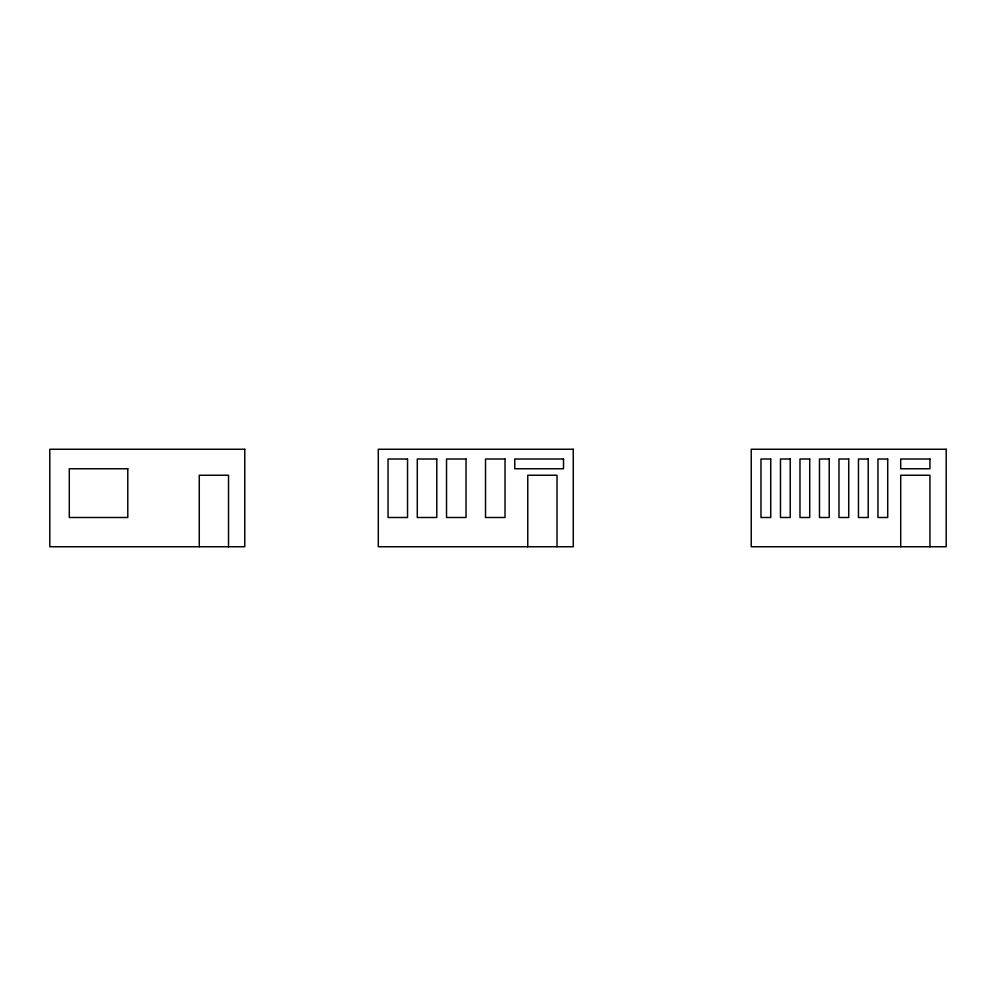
<?xml version="1.0" encoding="UTF-8"?>
<svg xmlns="http://www.w3.org/2000/svg" width="996" height="996" viewBox="0 0 996 996"><rect width="100%" height="100%" fill="white"/><g stroke="black" fill="none" stroke-linecap="round" stroke-linejoin="round"><path stroke-width="1.49" d="M929.953 546.742L929.953 475.254L900.708 475.254L900.708 546.742M557.013 546.742L557.013 475.254L527.768 475.254L527.768 546.742M228.52 546.742L228.52 475.254L199.275 475.254L199.275 546.742M244.767 449.258L49.8 449.258L49.8 546.742L244.767 546.742L244.767 449.258M573.26 449.258L378.293 449.258L378.293 546.742L573.26 546.742L573.26 449.258M946.2 449.258L751.233 449.258L751.233 546.742L946.2 546.742L946.2 449.258M407.538 459.007L388.042 459.007L388.042 517.497L407.538 517.497L407.538 459.007M436.783 459.007L417.287 459.007L417.287 517.497L436.783 517.497L436.783 459.007M466.028 459.007L446.532 459.007L446.532 517.497L466.028 517.497L466.028 459.007M505.022 459.007L485.525 459.007L485.525 517.497L505.022 517.497L505.022 459.007M563.512 459.007L514.77 459.007L514.77 468.755L563.512 468.755L563.512 459.007M770.73 459.007L760.981 459.007L760.981 517.497L770.73 517.497L770.73 459.007M790.226 459.007L780.478 459.007L780.478 517.497L790.226 517.497L790.226 459.007M809.723 459.007L799.975 459.007L799.975 517.497L809.723 517.497L809.723 459.007M829.22 459.007L819.471 459.007L819.471 517.497L829.22 517.497L829.22 459.007M848.717 459.007L838.968 459.007L838.968 517.497L848.717 517.497L848.717 459.007M868.213 459.007L858.465 459.007L858.465 517.497L868.213 517.497L868.213 459.007M887.71 459.007L877.962 459.007L877.962 517.497L887.71 517.497L887.71 459.007M929.953 459.007L900.708 459.007L900.708 468.755L929.953 468.755L929.953 459.007M127.787 468.755L69.297 468.755L69.297 517.497L127.787 517.497L127.787 468.755"/></g></svg>
